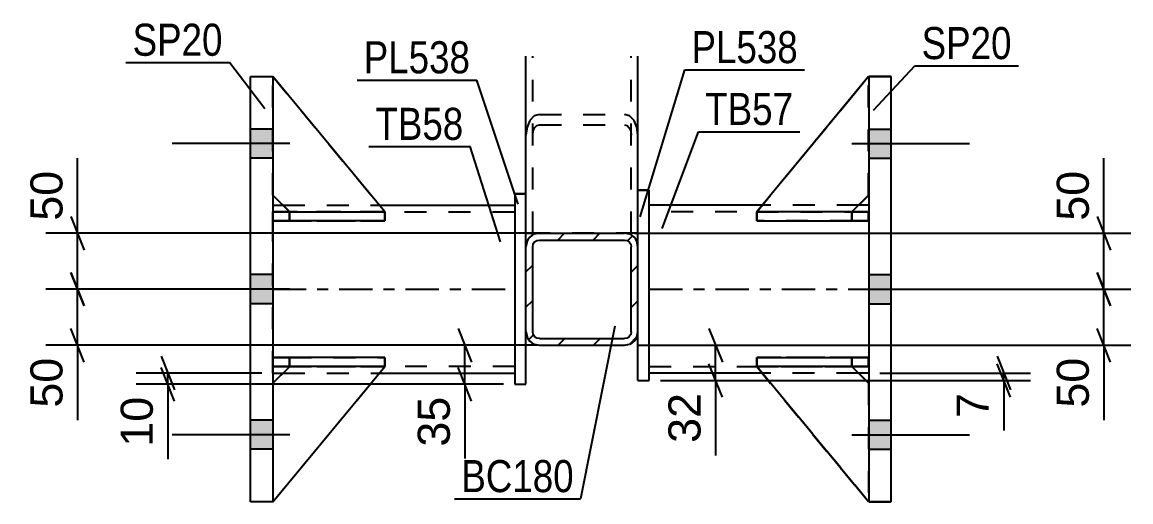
# Model space of a CAD drawing. Header units: millimetres. Extents: x 0 to 841, y 0 to 594.
# Drawn here: x 158.1 to 257.1, y 125.1 to 168 of the extents above; entities that cross this region are included whole.
import ezdxf

# ---------------------------------------------------------------- set-up
doc = ezdxf.new("R2010")
doc.units = ezdxf.units.MM
doc.linetypes.add('DXK_LINE_DOT2', pattern=[3.9198, 1.9599, -1.9599])
doc.linetypes.add('DXK_LINE_DOT3', pattern=[5.9187, 2.979, -0.9799, 0.9799, -0.9799])
doc.styles.add('Arial', font='ARIAL.TTF', dxfattribs={"height": 0.2})
doc.styles.add('Arial Narrow', font='ARIALN.TTF', dxfattribs={"height": 0.2})

# ---------------------------------------------------------------- blocks, each defined once
blk = doc.blocks.new('Part-318895985-2476 - 2462')
at = {"color": 7, "linetype": 'DXK_LINE_DOT2'}
for p, q in [((182.005, 137.211), (180.505, 135.711)), ((180.505, 125.122), (190.505, 137.211)), ((180.505, 135.711), (182.005, 137.211)), ((180.505, 125.122), (190.505, 137.211)), ((190.505, 137.211), (182.005, 137.211)), ((182.005, 137.211), (182.005, 137.211)), ((182.005, 137.211), (190.505, 137.211)), ((190.505, 137.211), (190.505, 137.211)), ((180.505, 135.711), (180.505, 125.122))]:
    blk.add_line(p, q, dxfattribs=at)
blk = doc.blocks.new('Part-318895985-2532 - 2462')
at = {"color": 7, "linetype": 'DXK_LINE_DOT2'}
for p, q in [((223.706, 137.211), (232.206, 137.211)), ((233.706, 125.122), (223.706, 137.211)), ((223.706, 137.211), (223.706, 137.211)), ((232.206, 137.211), (223.706, 137.211)), ((223.706, 137.211), (233.706, 125.122)), ((232.206, 137.211), (233.706, 135.711)), ((232.206, 137.211), (232.206, 137.211)), ((233.706, 135.711), (232.206, 137.211)), ((233.706, 135.711), (233.706, 125.122))]:
    blk.add_line(p, q, dxfattribs=at)
blk = doc.blocks.new('Part-318895985-2468 - 2462')
at = {"color": 7, "linetype": 'DXK_LINE_DOT2'}
for p, q in [((223.707, 137.222), (223.707, 138.022)), ((223.707, 138.022), (232.207, 138.022)), ((233.706, 138.022), (223.707, 138.022)), ((232.207, 137.222), (232.207, 138.022)), ((232.207, 138.022), (233.707, 138.022)), ((233.706, 137.222), (233.706, 138.022)), ((233.706, 138.022), (233.707, 138.022)), ((233.707, 137.222), (233.707, 138.022)), ((232.207, 137.222), (223.707, 137.222)), ((223.707, 137.222), (233.706, 137.222)), ((233.707, 137.222), (232.207, 137.222)), ((233.706, 137.222), (233.707, 137.222))]:
    blk.add_line(p, q, dxfattribs=at)
blk = doc.blocks.new('Part-318895985-2533 - 2462')
at = {"color": 2, "linetype": 'Continuous'}
for p, q in [((233.706, 163.122), (223.706, 151.012)), ((233.706, 163.119), (233.706, 163.122)), ((233.706, 163.122), (233.706, 163.122)), ((232.216, 151.022), (233.706, 152.512)), ((224.954, 151.012), (223.706, 151.012)), ((223.706, 151.012), (223.706, 151.012))]:
    blk.add_line(p, q, dxfattribs=at)
at = {"color": 7, "linetype": 'DXK_LINE_DOT2'}
for p, q in [((233.706, 163.122), (223.706, 151.012)), ((233.706, 152.512), (233.706, 163.119)), ((232.206, 151.012), (233.706, 152.512)), ((232.206, 151.012), (223.706, 151.012)), ((232.206, 151.012), (224.954, 151.012)), ((232.206, 151.012), (232.216, 151.022)), ((232.206, 151.012), (232.206, 151.012))]:
    blk.add_line(p, q, dxfattribs=at)
blk = doc.blocks.new('Part-318895985-2469 - 2462')
at = {"color": 7, "linetype": 'DXK_LINE_DOT2'}
for p, q in [((233.706, 163.122), (223.706, 151.012)), ((223.706, 151.012), (233.706, 163.122)), ((233.706, 152.512), (233.706, 163.122)), ((232.206, 151.012), (233.706, 152.512)), ((232.206, 151.012), (233.706, 152.512)), ((223.706, 151.012), (232.206, 151.012)), ((223.706, 151.012), (223.706, 151.012)), ((232.206, 151.012), (223.706, 151.012)), ((232.206, 151.012), (232.206, 151.012))]:
    blk.add_line(p, q, dxfattribs=at)
blk = doc.blocks.new('Part-318895985-2474 - 2462')
at = {"color": 2, "linetype": 'Continuous'}
for p, q in [((180.505, 151.619), (181.397, 151.619)), ((190.003, 151.619), (202.106, 151.619)), ((180.505, 136.619), (181.413, 136.619)), ((190.015, 136.619), (202.106, 136.619))]:
    blk.add_line(p, q, dxfattribs=at)
at = {"color": 7, "linetype": 'DXK_LINE_DOT2'}
for p, q in [((180.505, 136.619), (180.505, 151.619)), ((181.397, 151.619), (190.003, 151.619)), ((202.106, 151.619), (202.106, 136.619)), ((180.505, 151.019), (202.106, 151.019)), ((202.106, 137.219), (180.505, 137.219)), ((181.413, 136.619), (190.015, 136.619))]:
    blk.add_line(p, q, dxfattribs=at)
at = {"color": 7, "linetype": 'DXK_LINE_DOT3'}
blk.add_line((180.505, 144.119), (202.106, 144.119), dxfattribs=at)
blk = doc.blocks.new('Part-318895985-2475 - 2462')
at = {"color": 2, "linetype": 'Continuous'}
for p, q in [((182.005, 137.211), (180.505, 135.711)), ((180.505, 125.122), (190.505, 137.211)), ((190.505, 137.211), (182.005, 137.211)), ((182.005, 137.211), (182.005, 137.211)), ((190.505, 137.211), (190.505, 137.211))]:
    blk.add_line(p, q, dxfattribs=at)
at = {"color": 7, "linetype": 'DXK_LINE_DOT2'}
for p, q in [((180.505, 135.711), (182.005, 137.211)), ((180.505, 125.122), (190.505, 137.211)), ((182.005, 137.211), (190.505, 137.211)), ((180.505, 135.711), (180.505, 125.122))]:
    blk.add_line(p, q, dxfattribs=at)
blk = doc.blocks.new('Part-318895985-2541 - 2462')
at = {"color": 2, "linetype": 'Continuous'}
for p, q in [((213.107, 152.958), (214.107, 152.958)), ((213.107, 147.907), (213.107, 152.958)), ((214.107, 135.958), (214.107, 152.958)), ((213.107, 135.958), (213.107, 140.31)), ((213.107, 135.958), (214.107, 135.958))]:
    blk.add_line(p, q, dxfattribs=at)
at = {"color": 7, "linetype": 'DXK_LINE_DOT2'}
for p, q in [((214.107, 152.958), (213.107, 152.958)), ((213.107, 140.31), (213.107, 147.907)), ((213.107, 135.958), (214.107, 135.958))]:
    blk.add_line(p, q, dxfattribs=at)
blk = doc.blocks.new('Part-318895985-2481 - 2462')
at = {"color": 2, "linetype": 'Continuous'}
for p, q in [((233.707, 163.119), (233.707, 125.119)), ((235.707, 163.119), (233.707, 163.119)), ((235.707, 125.119), (235.707, 163.119)), ((235.707, 125.119), (233.707, 125.119))]:
    blk.add_line(p, q, dxfattribs=at)
at = {"color": 7, "linetype": 'DXK_LINE_DOT2'}
for p, q in [((233.707, 163.119), (235.707, 163.119)), ((233.707, 125.119), (235.707, 125.119))]:
    blk.add_line(p, q, dxfattribs=at)
blk = doc.blocks.new('Part-318895985-2486 - 2462')
at = {"color": 2, "linetype": 'Continuous'}
for p, q in [((178.505, 125.119), (178.505, 163.119)), ((178.505, 163.119), (180.505, 163.119)), ((180.505, 163.119), (180.505, 125.119)), ((180.505, 125.119), (178.505, 125.119))]:
    blk.add_line(p, q, dxfattribs=at)
blk = doc.blocks.new('Part-318895985-2520 - 2462')
at = {"color": 2, "linetype": 'Continuous'}
for p, q in [((180.505, 163.122), (180.505, 163.122)), ((180.505, 163.122), (180.505, 163.119)), ((190.505, 151.012), (180.505, 163.122)), ((181.995, 151.022), (180.505, 152.512)), ((189.257, 151.012), (190.505, 151.012)), ((190.505, 151.012), (190.505, 151.012))]:
    blk.add_line(p, q, dxfattribs=at)
at = {"color": 7, "linetype": 'DXK_LINE_DOT2'}
for p, q in [((180.505, 163.122), (190.505, 151.012)), ((180.505, 152.512), (180.505, 163.119)), ((182.005, 151.012), (180.505, 152.512)), ((182.005, 151.012), (181.995, 151.022)), ((190.505, 151.012), (182.005, 151.012)), ((182.005, 151.012), (182.005, 151.012)), ((182.005, 151.012), (189.257, 151.012))]:
    blk.add_line(p, q, dxfattribs=at)
blk = doc.blocks.new('Part-318895985-2521 - 2462')
at = {"color": 7, "linetype": 'DXK_LINE_DOT2'}
for p, q in [((180.505, 152.512), (180.505, 163.122)), ((180.505, 163.122), (190.505, 151.012)), ((180.505, 163.122), (190.505, 151.012)), ((182.005, 151.012), (180.505, 152.512)), ((182.005, 151.012), (180.505, 152.512)), ((190.505, 151.012), (182.005, 151.012)), ((182.005, 151.012), (182.005, 151.012)), ((182.005, 151.012), (190.505, 151.012)), ((190.505, 151.012), (190.505, 151.012))]:
    blk.add_line(p, q, dxfattribs=at)
blk = doc.blocks.new('Part-318895985-2591 - 2462')
at = {"color": 7, "linetype": 'DXK_LINE_DOT2'}
for p, q in [((223.707, 150.222), (223.707, 151.022)), ((223.707, 151.022), (232.207, 151.022)), ((233.706, 151.022), (223.707, 151.022)), ((232.207, 150.222), (232.207, 151.022)), ((232.207, 151.022), (233.707, 151.022)), ((233.706, 150.222), (233.706, 151.022)), ((233.706, 151.022), (233.707, 151.022)), ((233.707, 150.222), (233.707, 151.022)), ((232.207, 150.222), (223.707, 150.222)), ((223.707, 150.222), (233.706, 150.222)), ((233.707, 150.222), (232.207, 150.222)), ((233.706, 150.222), (233.707, 150.222))]:
    blk.add_line(p, q, dxfattribs=at)
blk = doc.blocks.new('Part-318895985-2522 - 2462')
at = {"color": 7, "linetype": 'DXK_LINE_DOT2'}
for p, q in [((180.504, 138.022), (182.004, 138.022)), ((180.505, 138.022), (180.504, 138.022)), ((180.504, 138.022), (180.504, 137.222)), ((190.504, 138.022), (180.505, 138.022)), ((180.505, 138.022), (180.505, 137.222)), ((182.004, 138.022), (190.504, 138.022)), ((182.004, 138.022), (182.004, 137.222)), ((190.504, 138.022), (190.504, 137.222)), ((182.004, 137.222), (180.504, 137.222)), ((180.505, 137.222), (180.504, 137.222)), ((180.505, 137.222), (190.504, 137.222)), ((190.504, 137.222), (182.004, 137.222))]:
    blk.add_line(p, q, dxfattribs=at)
blk = doc.blocks.new('Part-318895985-2523 - 2462')
at = {"color": 7, "linetype": 'DXK_LINE_DOT2'}
for p, q in [((180.504, 151.022), (182.004, 151.022)), ((180.505, 151.022), (180.504, 151.022)), ((180.504, 151.022), (180.504, 150.222)), ((190.271, 151.022), (180.505, 151.022)), ((180.505, 151.022), (180.505, 150.222)), ((182.004, 151.022), (190.504, 151.022)), ((182.004, 151.022), (182.004, 150.222)), ((190.504, 151.022), (190.504, 150.222)), ((182.004, 150.222), (180.504, 150.222)), ((180.505, 150.222), (180.504, 150.222)), ((180.505, 150.222), (190.504, 150.222)), ((190.504, 150.222), (182.004, 150.222))]:
    blk.add_line(p, q, dxfattribs=at)
blk = doc.blocks.new('Part-318895985-2524 - 2462')
at = {"color": 2, "linetype": 'Continuous'}
for p, q in [((180.504, 137.222), (180.504, 138.022)), ((190.504, 138.022), (180.504, 138.022)), ((190.504, 137.222), (190.504, 138.022)), ((190.504, 137.222), (180.504, 137.222)), ((180.504, 137.222), (180.504, 137.222))]:
    blk.add_line(p, q, dxfattribs=at)
at = {"color": 7, "linetype": 'DXK_LINE_DOT2'}
for p, q in [((182.004, 138.022), (180.504, 138.022)), ((182.004, 137.222), (182.004, 138.022)), ((190.504, 138.022), (182.004, 138.022)), ((180.504, 137.222), (182.004, 137.222)), ((182.004, 137.222), (190.504, 137.222))]:
    blk.add_line(p, q, dxfattribs=at)
blk = doc.blocks.new('Bolt-318895985-2572 - 2462')
at = {"linetype": 'Continuous'}
for points in [[(180.505, 155.819), (180.505, 158.419), (178.505, 158.419), (178.505, 155.819)], [(180.505, 155.819), (180.505, 158.419), (178.505, 158.419), (178.505, 155.819)], [(180.505, 155.819), (180.505, 158.419), (178.505, 158.419), (178.505, 155.819)], [(180.505, 142.819), (180.505, 145.419), (178.505, 145.419), (178.505, 142.819)], [(180.505, 142.819), (180.505, 145.419), (178.505, 145.419), (178.505, 142.819)], [(180.505, 129.819), (180.505, 132.419), (178.505, 132.419), (178.505, 129.819)], [(180.505, 129.819), (180.505, 132.419), (178.505, 132.419), (178.505, 129.819)], [(180.505, 129.819), (180.505, 132.419), (178.505, 132.419), (178.505, 129.819)]]:
    blk.add_hatch(color=1, dxfattribs=at).paths.add_polyline_path(points)
at = {"color": 1, "linetype": 'Continuous'}
for p, q in [((180.505, 158.419), (178.505, 158.419)), ((180.505, 158.419), (178.505, 158.419)), ((180.505, 158.419), (178.505, 158.419)), ((182.005, 157.119), (171.505, 157.119)), ((182.005, 157.119), (171.505, 157.119)), ((182.005, 157.119), (171.505, 157.119)), ((180.505, 155.819), (178.505, 155.819)), ((180.505, 155.819), (178.505, 155.819)), ((180.505, 155.819), (178.505, 155.819)), ((180.505, 145.419), (178.505, 145.419)), ((180.505, 145.419), (178.505, 145.419)), ((182.005, 144.119), (171.505, 144.119)), ((182.005, 144.119), (171.505, 144.119)), ((180.505, 142.819), (178.505, 142.819)), ((180.505, 142.819), (178.505, 142.819)), ((180.505, 132.419), (178.505, 132.419)), ((180.505, 132.419), (178.505, 132.419)), ((180.505, 132.419), (178.505, 132.419)), ((182.005, 131.119), (171.505, 131.119)), ((182.005, 131.119), (171.505, 131.119)), ((182.005, 131.119), (171.505, 131.119)), ((180.505, 129.819), (178.505, 129.819)), ((180.505, 129.819), (178.505, 129.819)), ((180.505, 129.819), (178.505, 129.819))]:
    blk.add_line(p, q, dxfattribs=at)
blk = doc.blocks.new('Part-318895985-2525 - 2462')
at = {"color": 2, "linetype": 'Continuous'}
for p, q in [((180.504, 150.222), (180.504, 151.022)), ((180.504, 151.022), (189.257, 151.022)), ((190.504, 151.022), (190.497, 151.022)), ((190.504, 150.222), (190.504, 151.022)), ((190.504, 150.222), (180.504, 150.222)), ((180.504, 150.222), (180.504, 150.222))]:
    blk.add_line(p, q, dxfattribs=at)
at = {"color": 7, "linetype": 'DXK_LINE_DOT2'}
for p, q in [((182.004, 151.022), (180.504, 151.022)), ((182.004, 150.222), (182.004, 151.022)), ((182.004, 151.022), (190.497, 151.022)), ((180.504, 150.222), (182.004, 150.222)), ((182.004, 150.222), (190.504, 150.222))]:
    blk.add_line(p, q, dxfattribs=at)
blk = doc.blocks.new('Part-318895985-2530 - 2462')
at = {"color": 2, "linetype": 'Continuous'}
for p, q in [((224.208, 151.619), (214.107, 151.619)), ((233.707, 151.619), (232.814, 151.619)), ((224.196, 136.619), (214.107, 136.619)), ((233.707, 136.619), (232.799, 136.619))]:
    blk.add_line(p, q, dxfattribs=at)
at = {"color": 7, "linetype": 'DXK_LINE_DOT2'}
for p, q in [((214.107, 136.619), (214.107, 151.619)), ((232.814, 151.619), (224.208, 151.619)), ((233.707, 151.619), (233.707, 136.619)), ((233.707, 151.019), (214.107, 151.019)), ((214.107, 137.219), (233.707, 137.219)), ((232.799, 136.619), (224.196, 136.619))]:
    blk.add_line(p, q, dxfattribs=at)
at = {"color": 7, "linetype": 'DXK_LINE_DOT3'}
blk.add_line((214.107, 144.119), (233.707, 144.119), dxfattribs=at)
blk = doc.blocks.new('Part-318895985-2531 - 2462')
at = {"color": 2, "linetype": 'Continuous'}
for p, q in [((223.706, 137.211), (223.706, 137.211)), ((232.206, 137.211), (223.706, 137.211)), ((233.706, 125.122), (223.706, 137.211)), ((232.206, 137.211), (232.206, 137.211)), ((232.206, 137.211), (233.706, 135.711))]:
    blk.add_line(p, q, dxfattribs=at)
at = {"color": 7, "linetype": 'DXK_LINE_DOT2'}
for p, q in [((223.706, 137.211), (232.206, 137.211)), ((233.706, 125.122), (223.706, 137.211)), ((232.206, 137.211), (233.706, 135.711)), ((233.706, 135.711), (233.706, 125.122))]:
    blk.add_line(p, q, dxfattribs=at)
blk = doc.blocks.new('Part-318895985-2547 - 2462')
at = {"color": 7, "linetype": 'DXK_LINE_DOT2'}
for p, q in [((203.106, 149.108), (203.106, 164.944)), ((203.706, 149.108), (203.706, 164.944)), ((212.506, 149.108), (212.506, 164.944)), ((213.106, 149.108), (213.106, 164.944)), ((203.847, 159.593), (203.458, 159.19)), ((204.306, 159.735), (203.847, 159.593)), ((204.306, 159.735), (211.906, 159.735)), ((212.365, 159.593), (211.906, 159.735)), ((212.755, 159.19), (212.365, 159.593)), ((203.198, 158.586), (203.106, 157.874)), ((203.458, 159.19), (203.198, 158.586)), ((203.752, 158.23), (203.882, 158.532)), ((203.882, 158.532), (204.077, 158.734)), ((204.077, 158.734), (204.306, 158.805)), ((204.306, 158.805), (211.906, 158.805)), ((211.906, 158.805), (212.136, 158.734)), ((212.136, 158.734), (212.331, 158.532)), ((212.331, 158.532), (212.461, 158.23)), ((213.015, 158.586), (212.755, 159.19)), ((213.106, 157.874), (213.015, 158.586)), ((203.706, 157.874), (203.752, 158.23)), ((212.461, 158.23), (212.506, 157.874)), ((213.106, 149.108), (203.106, 149.108))]:
    blk.add_line(p, q, dxfattribs=at)
blk = doc.blocks.new('Part-318895985-2548 - 2462')
at = {"color": 2, "linetype": 'Continuous'}
for p, q in [((203.106, 152.622), (203.106, 164.944)), ((213.106, 152.958), (213.106, 164.944)), ((203.106, 149.108), (204.306, 149.108)), ((213.015, 149.108), (211.906, 149.108)), ((213.106, 149.108), (213.015, 149.108))]:
    blk.add_line(p, q, dxfattribs=at)
at = {"color": 7, "linetype": 'DXK_LINE_DOT2'}
for p, q in [((203.706, 149.108), (203.706, 164.944)), ((212.506, 149.108), (212.506, 164.944)), ((203.106, 149.108), (203.106, 152.622)), ((213.106, 149.108), (213.106, 152.958)), ((203.198, 149.108), (203.106, 149.108)), ((203.752, 149.108), (203.706, 149.108)), ((203.706, 149.108), (203.752, 149.108)), ((203.847, 149.108), (203.752, 149.108)), ((204.306, 149.108), (211.906, 149.108))]:
    blk.add_line(p, q, dxfattribs=at)
blk = doc.blocks.new('Part-318895985-2555 - 2462')
at = {"color": 2, "linetype": 'Continuous'}
for p, q in [((203.106, 152.622), (202.106, 152.622)), ((202.106, 152.622), (202.106, 135.622)), ((203.106, 147.908), (203.106, 152.622)), ((203.106, 135.622), (203.106, 140.309)), ((202.106, 135.622), (203.106, 135.622))]:
    blk.add_line(p, q, dxfattribs=at)
at = {"color": 7, "linetype": 'DXK_LINE_DOT2'}
for p, q in [((202.106, 152.622), (203.106, 152.622)), ((203.106, 140.309), (203.106, 147.908)), ((202.106, 135.622), (203.106, 135.622))]:
    blk.add_line(p, q, dxfattribs=at)
blk = doc.blocks.new('Bolt-318895985-2573 - 2462')
at = {"linetype": 'Continuous'}
for points in [[(235.707, 155.819), (235.707, 158.419), (233.707, 158.419), (233.707, 155.819)], [(235.707, 155.819), (235.707, 158.419), (233.707, 158.419), (233.707, 155.819)], [(235.707, 155.819), (235.707, 158.419), (233.707, 158.419), (233.707, 155.819)], [(235.707, 142.819), (235.707, 145.419), (233.707, 145.419), (233.707, 142.819)], [(235.707, 142.819), (235.707, 145.419), (233.707, 145.419), (233.707, 142.819)], [(235.707, 129.819), (235.707, 132.419), (233.707, 132.419), (233.707, 129.819)], [(235.707, 129.819), (235.707, 132.419), (233.707, 132.419), (233.707, 129.819)], [(235.707, 129.819), (235.707, 132.419), (233.707, 132.419), (233.707, 129.819)]]:
    blk.add_hatch(color=1, dxfattribs=at).paths.add_polyline_path(points)
at = {"color": 1, "linetype": 'Continuous'}
for p, q in [((233.707, 158.419), (235.707, 158.419)), ((233.707, 158.419), (235.707, 158.419)), ((233.707, 158.419), (235.707, 158.419)), ((232.207, 157.119), (242.707, 157.119)), ((232.207, 157.119), (242.707, 157.119)), ((232.207, 157.119), (242.707, 157.119)), ((233.707, 155.819), (235.707, 155.819)), ((233.707, 155.819), (235.707, 155.819)), ((233.707, 155.819), (235.707, 155.819)), ((233.707, 145.419), (235.707, 145.419)), ((233.707, 145.419), (235.707, 145.419)), ((232.207, 144.119), (242.707, 144.119)), ((232.207, 144.119), (242.707, 144.119)), ((233.707, 142.819), (235.707, 142.819)), ((233.707, 142.819), (235.707, 142.819)), ((233.707, 132.419), (235.707, 132.419)), ((233.707, 132.419), (235.707, 132.419)), ((233.707, 132.419), (235.707, 132.419)), ((232.207, 131.119), (242.707, 131.119)), ((232.207, 131.119), (242.707, 131.119)), ((232.207, 131.119), (242.707, 131.119)), ((233.707, 129.819), (235.707, 129.819)), ((233.707, 129.819), (235.707, 129.819)), ((233.707, 129.819), (235.707, 129.819))]:
    blk.add_line(p, q, dxfattribs=at)
blk = doc.blocks.new('Part-318895985-2560 - 2462')
at = {"linetype": 'Continuous'}
h = blk.add_hatch(dxfattribs=at)
h.set_pattern_fill('', scale=0.7, style=0, pattern_type=0)
h.set_pattern_definition([(45, (212.3655, 139.1998), (-1.57154, 1.57154), [])])
h.paths.add_polyline_path([(211.906, 139.108), (212.365, 139.2), (212.755, 139.46), (213.015, 139.849), (213.106, 140.308), (213.106, 147.908), (213.015, 148.368), (212.755, 148.757), (212.365, 149.017), (211.906, 149.108), (204.306, 149.108), (203.847, 149.017), (203.458, 148.757), (203.198, 148.368), (203.106, 147.908), (203.106, 140.308), (203.198, 139.849), (203.458, 139.46), (203.847, 139.2), (204.306, 139.108)])
h.paths.add_polyline_path([(204.306, 139.708), (204.077, 139.754), (203.882, 139.884), (203.752, 140.079), (203.706, 140.308), (203.706, 147.908), (203.752, 148.138), (203.882, 148.333), (204.077, 148.463), (204.306, 148.508), (211.906, 148.508), (212.136, 148.463), (212.331, 148.333), (212.461, 148.138), (212.506, 147.908), (212.506, 140.308), (212.461, 140.079), (212.331, 139.884), (212.136, 139.754), (211.906, 139.708)])
at = {"color": 2, "linetype": 'Continuous'}
for p, q in [((204.306, 149.108), (203.847, 149.017)), ((204.077, 148.463), (204.306, 148.508)), ((204.306, 149.108), (211.906, 149.108)), ((204.306, 148.508), (211.906, 148.508)), ((212.365, 149.017), (211.906, 149.108)), ((211.906, 148.508), (212.136, 148.463)), ((203.198, 148.368), (203.106, 147.908)), ((203.106, 140.308), (203.106, 147.908)), ((203.706, 147.908), (203.752, 148.138)), ((203.706, 140.308), (203.706, 147.908)), ((203.752, 148.138), (203.882, 148.333)), ((203.882, 148.333), (204.077, 148.463)), ((212.136, 148.463), (212.331, 148.333)), ((212.331, 148.333), (212.461, 148.138)), ((212.461, 148.138), (212.506, 147.908)), ((212.506, 140.308), (212.506, 147.908)), ((213.106, 147.908), (213.015, 148.368)), ((213.106, 140.308), (213.106, 147.908)), ((203.106, 140.308), (203.198, 139.849)), ((203.752, 140.079), (203.706, 140.308)), ((203.882, 139.884), (203.752, 140.079)), ((204.077, 139.754), (203.882, 139.884)), ((204.306, 139.708), (204.077, 139.754)), ((204.306, 139.708), (211.906, 139.708)), ((212.136, 139.754), (211.906, 139.708)), ((212.331, 139.884), (212.136, 139.754)), ((212.461, 140.079), (212.331, 139.884)), ((212.506, 140.308), (212.461, 140.079)), ((213.015, 139.849), (213.106, 140.308)), ((203.847, 139.2), (204.306, 139.108)), ((204.306, 139.108), (211.906, 139.108)), ((211.906, 139.108), (212.365, 139.2))]:
    blk.add_line(p, q, dxfattribs=at)
for centre, start, end in [((204.306, 147.908), 112.5, 157.5), ((211.906, 147.908), 22.5, 67.5), ((204.306, 140.308), 202.5, 247.5), ((211.906, 140.308), 292.5, 337.5)]:
    blk.add_arc(centre, 1.2, start, end, dxfattribs=at)
blk = doc.blocks.new('Part-318895985-2589 - 2462')
at = {"color": 2, "linetype": 'Continuous'}
for p, q in [((223.715, 151.022), (223.707, 151.022)), ((223.707, 151.022), (223.707, 150.222)), ((233.707, 151.022), (224.954, 151.022)), ((233.707, 151.022), (233.707, 151.022)), ((233.707, 151.022), (233.707, 150.222)), ((223.707, 150.222), (233.707, 150.222))]:
    blk.add_line(p, q, dxfattribs=at)
at = {"color": 7, "linetype": 'DXK_LINE_DOT2'}
for p, q in [((224.954, 151.022), (223.715, 151.022)), ((232.207, 151.022), (223.715, 151.022)), ((232.207, 151.022), (233.707, 151.022)), ((232.207, 151.022), (232.207, 150.222)), ((233.707, 151.022), (233.707, 151.022)), ((223.707, 150.222), (232.207, 150.222)), ((232.207, 150.222), (233.707, 150.222))]:
    blk.add_line(p, q, dxfattribs=at)
blk = doc.blocks.new('Part-318895985-2590 - 2462')
at = {"color": 2, "linetype": 'Continuous'}
for p, q in [((223.707, 138.022), (233.707, 138.022)), ((223.707, 138.022), (223.707, 137.222)), ((233.707, 138.022), (233.707, 138.022)), ((233.707, 137.222), (233.707, 138.022)), ((233.707, 137.222), (223.707, 137.222))]:
    blk.add_line(p, q, dxfattribs=at)
at = {"color": 7, "linetype": 'DXK_LINE_DOT2'}
for p, q in [((232.207, 138.022), (223.707, 138.022)), ((233.707, 138.022), (232.207, 138.022)), ((232.207, 138.022), (232.207, 137.222)), ((233.707, 138.022), (233.707, 138.022)), ((223.707, 137.222), (232.207, 137.222)), ((232.207, 137.222), (233.707, 137.222))]:
    blk.add_line(p, q, dxfattribs=at)
blk = doc.blocks.new('StraightDimension-318895985-2708 - 2462')
at = {"color": 7, "linetype": 'Continuous'}
for p, q in [((162.469, 145.619), (163.669, 142.619)), ((177.505, 144.119), (160.219, 144.119)), ((163.069, 139.108), (163.069, 144.119)), ((163.669, 137.608), (162.469, 140.608)), ((202.849, 139.108), (160.219, 139.108)), ((163.069, 139.108), (163.069, 132.411)), ((163.069, 139.108), (163.069, 132.411))]:
    blk.add_line(p, q, dxfattribs=at)
at = {"color": 0}
blk.add_wipeout([(162.319, 138.583), (158.119, 138.583), (158.119, 132.936), (162.319, 132.936)], dxfattribs=at)
at = {"color": 3, "style": 'Arial'}
blk.add_text('50', height=2.8652, rotation=90.00021, dxfattribs=at).set_placement((161.719, 133.536))
blk = doc.blocks.new('StraightDimension-318895985-2735 - 2462')
at = {"color": 7, "linetype": 'Continuous'}
for p, q in [((254.116, 145.619), (255.316, 142.619)), ((236.707, 144.119), (257.116, 144.119)), ((254.716, 139.108), (254.716, 144.119)), ((255.316, 137.608), (254.116, 140.608)), ((213.714, 139.108), (257.116, 139.108)), ((254.716, 139.108), (254.716, 132.411)), ((254.716, 139.108), (254.716, 132.411))]:
    blk.add_line(p, q, dxfattribs=at)
at = {"color": 0}
blk.add_wipeout([(253.966, 138.583), (249.766, 138.583), (249.766, 132.936), (253.966, 132.936)], dxfattribs=at)
at = {"color": 3, "style": 'Arial'}
blk.add_text('50', height=2.8652, rotation=90.00021, dxfattribs=at).set_placement((253.366, 133.536))
blk = doc.blocks.new('StraightDimension-318895985-2665 - 2462')
at = {"color": 7, "linetype": 'Continuous'}
for p, q in [((245.168, 138.119), (246.368, 135.119)), ((234.707, 136.619), (248.168, 136.619)), ((246.368, 134.458), (245.168, 137.458)), ((245.768, 135.958), (245.768, 136.619)), ((215.107, 135.958), (248.168, 135.958)), ((245.768, 135.958), (245.768, 131.485)), ((245.768, 135.958), (245.768, 131.485))]:
    blk.add_line(p, q, dxfattribs=at)
at = {"color": 0}
blk.add_wipeout([(245.018, 135.433), (240.818, 135.433), (240.818, 132.01), (245.018, 132.01)], dxfattribs=at)
at = {"color": 3, "style": 'Arial'}
blk.add_text('7', height=2.865, rotation=90.00021, dxfattribs=at).set_placement((244.418, 132.61))
blk = doc.blocks.new('StraightDimension-318895985-2674 - 2462')
at = {"color": 7, "linetype": 'Continuous'}
for p, q in [((170.535, 138.119), (171.735, 135.119)), ((179.505, 136.619), (168.285, 136.619)), ((171.735, 134.122), (170.535, 137.122)), ((171.135, 135.622), (171.135, 136.619)), ((201.106, 135.622), (168.285, 135.622)), ((171.135, 135.622), (171.135, 128.925)), ((171.135, 135.622), (171.135, 128.925))]:
    blk.add_line(p, q, dxfattribs=at)
at = {"color": 0}
blk.add_wipeout([(170.385, 135.097), (166.185, 135.097), (166.185, 129.45), (170.385, 129.45)], dxfattribs=at)
at = {"color": 3, "style": 'Arial'}
blk.add_text('10', height=2.8652, rotation=90.00021, dxfattribs=at).set_placement((169.785, 130.05))
blk = doc.blocks.new('StraightDimension-318895985-2654 - 2462')
at = {"color": 7, "linetype": 'Continuous'}
for p, q in [((219.442, 140.608), (220.642, 137.608)), ((213.124, 139.108), (222.442, 139.108)), ((220.042, 135.958), (220.042, 139.108)), ((220.642, 134.458), (219.442, 137.458)), ((215.107, 135.958), (222.442, 135.958)), ((220.042, 135.958), (220.042, 129.261)), ((220.042, 135.958), (220.042, 129.261))]:
    blk.add_line(p, q, dxfattribs=at)
at = {"color": 0}
blk.add_wipeout([(219.292, 135.433), (215.092, 135.433), (215.092, 129.786), (219.292, 129.786)], dxfattribs=at)
at = {"color": 3, "style": 'Arial'}
blk.add_text('32', height=2.8652, rotation=90.00021, dxfattribs=at).set_placement((218.692, 130.386))
blk = doc.blocks.new('StraightDimension-318895985-2684 - 2462')
at = {"color": 7, "linetype": 'Continuous'}
for p, q in [((197.056, 140.608), (198.256, 137.608)), ((204.098, 139.108), (194.806, 139.108)), ((197.656, 135.622), (197.656, 139.108)), ((198.256, 134.122), (197.056, 137.122)), ((201.106, 135.622), (194.806, 135.622)), ((197.656, 135.622), (197.656, 128.925)), ((197.656, 135.622), (197.656, 128.925))]:
    blk.add_line(p, q, dxfattribs=at)
at = {"color": 0}
blk.add_wipeout([(196.906, 135.097), (192.706, 135.097), (192.706, 129.45), (196.906, 129.45)], dxfattribs=at)
at = {"color": 3, "style": 'Arial'}
blk.add_text('35', height=2.8652, rotation=90.00021, dxfattribs=at).set_placement((196.306, 130.05))
blk = doc.blocks.new('StraightDimension-318895985-2695 - 2462')
at = {"color": 7, "linetype": 'Continuous'}
for p, q in [((163.069, 149.108), (163.069, 155.806)), ((163.069, 149.108), (163.069, 155.806)), ((162.469, 150.608), (163.669, 147.608)), ((203.345, 149.108), (160.219, 149.108)), ((163.069, 144.119), (163.069, 149.108)), ((163.669, 142.619), (162.469, 145.619)), ((177.505, 144.119), (160.219, 144.119))]:
    blk.add_line(p, q, dxfattribs=at)
at = {"color": 0}
blk.add_wipeout([(162.319, 155.281), (158.119, 155.281), (158.119, 149.633), (162.319, 149.633)], dxfattribs=at)
at = {"color": 3, "style": 'Arial'}
blk.add_text('50', height=2.8652, rotation=90.00021, dxfattribs=at).set_placement((161.719, 150.233))
blk = doc.blocks.new('StraightDimension-318895985-2722 - 2462')
at = {"color": 7, "linetype": 'Continuous'}
for p, q in [((254.716, 149.108), (254.716, 155.806)), ((254.716, 149.108), (254.716, 155.806)), ((254.116, 150.608), (255.316, 147.608)), ((212.801, 149.108), (257.116, 149.108)), ((254.716, 144.119), (254.716, 149.108)), ((255.316, 142.619), (254.116, 145.619)), ((236.707, 144.119), (257.116, 144.119))]:
    blk.add_line(p, q, dxfattribs=at)
at = {"color": 0}
blk.add_wipeout([(253.966, 155.281), (249.766, 155.281), (249.766, 149.633), (253.966, 149.633)], dxfattribs=at)
at = {"color": 3, "style": 'Arial'}
blk.add_text('50', height=2.8652, rotation=90.00021, dxfattribs=at).set_placement((253.366, 150.233))
blk = doc.blocks.new('Mark-318895985-2470 - 2462')
at = {"color": 30, "linetype": 'Continuous'}
for p in [(189.063, 156.854), (200.825, 148.354)]:
    blk.add_line(p, (198.118, 156.854), dxfattribs=at)
at = {"color": 0}
blk.add_wipeout([(197.518, 157.454), (197.518, 160.454), (189.663, 160.454), (189.663, 157.454)], dxfattribs=at)
blk.add_wipeout([(197.518, 157.454), (197.518, 160.454), (189.663, 160.454), (189.663, 157.454)], dxfattribs=at)
at = {"color": 3, "style": 'Arial Narrow'}
blk.add_text('TB58', height=2.8633, dxfattribs=at).set_placement((189.663, 157.454))
blk = doc.blocks.new('Mark-318895985-2477 - 2462')
at = {"color": 30, "linetype": 'Continuous'}
for p, q in [((234.136, 160.095), (237.836, 164.07)), ((237.836, 164.07), (247.075, 164.07))]:
    blk.add_line(p, q, dxfattribs=at)
at = {"color": 0}
blk.add_wipeout([(246.475, 164.67), (246.475, 167.67), (238.436, 167.67), (238.436, 164.67)], dxfattribs=at)
blk.add_wipeout([(246.475, 164.67), (246.475, 167.67), (238.436, 167.67), (238.436, 164.67)], dxfattribs=at)
at = {"color": 3, "style": 'Arial Narrow'}
blk.add_text('SP20', height=2.8633, dxfattribs=at).set_placement((238.436, 164.67))
blk = doc.blocks.new('Mark-318895985-2482 - 2462')
at = {"color": 30, "linetype": 'Continuous'}
for p in [(167.38, 164.369), (179.801, 160.22)]:
    blk.add_line(p, (176.62, 164.369), dxfattribs=at)
at = {"color": 0}
blk.add_wipeout([(176.02, 164.969), (176.02, 167.969), (167.98, 167.969), (167.98, 164.969)], dxfattribs=at)
blk.add_wipeout([(176.02, 164.969), (176.02, 167.969), (167.98, 167.969), (167.98, 164.969)], dxfattribs=at)
at = {"color": 3, "style": 'Arial Narrow'}
blk.add_text('SP20', height=2.8633, dxfattribs=at).set_placement((167.98, 164.969))
blk = doc.blocks.new('Mark-318895985-2526 - 2462')
at = {"color": 30, "linetype": 'Continuous'}
for p, q in [((215.282, 149.546), (218.512, 158.183)), ((218.512, 158.183), (227.567, 158.183))]:
    blk.add_line(p, q, dxfattribs=at)
at = {"color": 0}
blk.add_wipeout([(226.967, 158.783), (226.967, 161.783), (219.112, 161.783), (219.112, 158.783)], dxfattribs=at)
blk.add_wipeout([(226.967, 158.783), (226.967, 161.783), (219.112, 161.783), (219.112, 158.783)], dxfattribs=at)
at = {"color": 3, "style": 'Arial Narrow'}
blk.add_text('TB57', height=2.8633, dxfattribs=at).set_placement((219.112, 158.783))
blk = doc.blocks.new('Mark-318895985-2537 - 2462')
at = {"color": 30, "linetype": 'Continuous'}
for p, q in [((213.311, 150.565), (217.286, 163.708)), ((217.286, 163.708), (227.99, 163.708))]:
    blk.add_line(p, q, dxfattribs=at)
at = {"color": 0}
blk.add_wipeout([(227.39, 164.308), (227.39, 167.308), (217.886, 167.308), (217.886, 164.308)], dxfattribs=at)
blk.add_wipeout([(227.39, 164.308), (227.39, 167.308), (217.886, 167.308), (217.886, 164.308)], dxfattribs=at)
at = {"color": 3, "style": 'Arial Narrow'}
blk.add_text('PL538', height=2.8633, dxfattribs=at).set_placement((217.886, 164.308))
blk = doc.blocks.new('Mark-318895985-2551 - 2462')
at = {"color": 30, "linetype": 'Continuous'}
for p in [(188.019, 162.8), (202.406, 151.712)]:
    blk.add_line(p, (198.723, 162.8), dxfattribs=at)
at = {"color": 0}
blk.add_wipeout([(198.123, 163.4), (198.123, 166.4), (188.619, 166.4), (188.619, 163.4)], dxfattribs=at)
blk.add_wipeout([(198.123, 163.4), (198.123, 166.4), (188.619, 166.4), (188.619, 163.4)], dxfattribs=at)
at = {"color": 3, "style": 'Arial Narrow'}
blk.add_text('PL538', height=2.8633, dxfattribs=at).set_placement((188.619, 163.4))
blk = doc.blocks.new('Mark-318895985-2556 - 2462')
at = {"color": 30, "linetype": 'Continuous'}
for p in [(211.053, 140.825), (196.734, 125.387)]:
    blk.add_line(p, (207.982, 125.387), dxfattribs=at)
at = {"color": 0}
blk.add_wipeout([(207.382, 125.987), (207.382, 128.987), (197.334, 128.987), (197.334, 125.987)], dxfattribs=at)
blk.add_wipeout([(207.382, 125.987), (207.382, 128.987), (197.334, 128.987), (197.334, 125.987)], dxfattribs=at)
at = {"color": 3, "style": 'Arial Narrow'}
blk.add_text('BC180', height=2.8633, dxfattribs=at).set_placement((197.334, 125.987))

msp = doc.modelspace()

# ---------------------------------------------------------------- block references
for name in ['Part-318895985-2547 - 2462', 'Part-318895985-2548 - 2462', 'Part-318895985-2486 - 2462', 'Part-318895985-2520 - 2462', 'Part-318895985-2521 - 2462', 'Part-318895985-2533 - 2462', 'Part-318895985-2469 - 2462', 'Part-318895985-2481 - 2462', 'Bolt-318895985-2572 - 2462', 'Bolt-318895985-2573 - 2462', 'Part-318895985-2555 - 2462', 'Part-318895985-2541 - 2462', 'Part-318895985-2474 - 2462', 'Part-318895985-2530 - 2462', 'Part-318895985-2523 - 2462', 'Part-318895985-2525 - 2462', 'Part-318895985-2591 - 2462', 'Part-318895985-2589 - 2462', 'Part-318895985-2560 - 2462', 'Part-318895985-2522 - 2462', 'Part-318895985-2524 - 2462', 'Part-318895985-2468 - 2462', 'Part-318895985-2590 - 2462', 'Part-318895985-2476 - 2462', 'Part-318895985-2475 - 2462', 'Part-318895985-2532 - 2462', 'Part-318895985-2531 - 2462']:
    msp.add_blockref(name, (0, 0))

# ---------------------------------------------------------------- next in the draw order: block references
for name in ['Mark-318895985-2482 - 2462', 'Mark-318895985-2477 - 2462', 'StraightDimension-318895985-2708 - 2462', 'StraightDimension-318895985-2735 - 2462']:
    msp.add_blockref(name, (0, 0))

# ---------------------------------------------------------------- next in the draw order: block references
for name in ['StraightDimension-318895985-2695 - 2462', 'StraightDimension-318895985-2722 - 2462', 'StraightDimension-318895985-2674 - 2462', 'StraightDimension-318895985-2665 - 2462']:
    msp.add_blockref(name, (0, 0))

# ---------------------------------------------------------------- next in the draw order: block references
for name in ['Mark-318895985-2526 - 2462', 'Mark-318895985-2470 - 2462', 'StraightDimension-318895985-2684 - 2462', 'StraightDimension-318895985-2654 - 2462']:
    msp.add_blockref(name, (0, 0))

# ---------------------------------------------------------------- next in the draw order: block references
for name in ['Mark-318895985-2537 - 2462', 'Mark-318895985-2551 - 2462', 'Mark-318895985-2556 - 2462']:
    msp.add_blockref(name, (0, 0))

doc.saveas('drawing.dxf')
